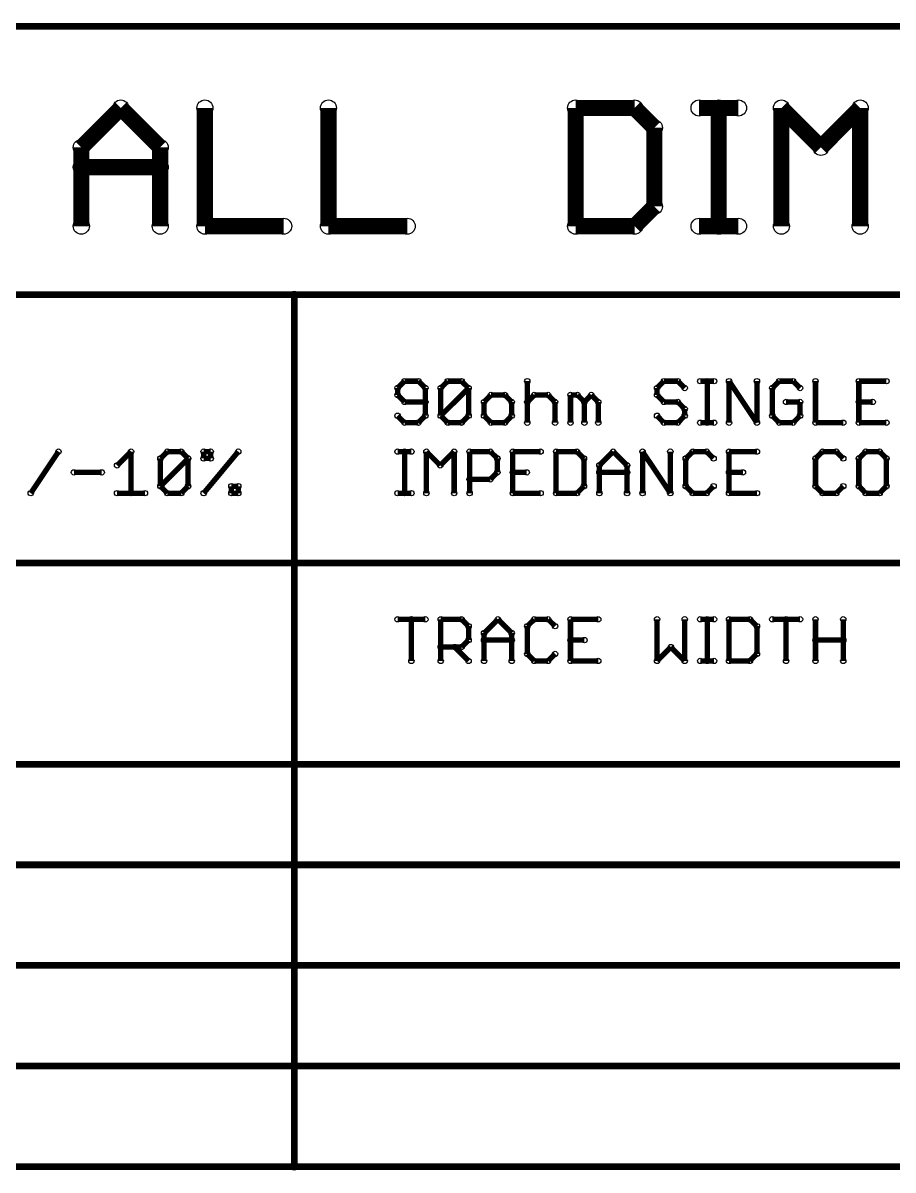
# Model space of a CAD drawing. Extents: x 0 to 126, y 0 to 22.
# Drawn here: x 76.91 to 93.38, y 0.58 to 22.3 of the extents above; entities that cross this region are included whole.
import ezdxf

# ---------------------------------------------------------------- set-up
doc = ezdxf.new("R2010")
doc.units = 0
doc.layers.get('0').update_dxf_attribs({"linetype": 'CONTINUOUS'})
doc.layers.add('SEEEDSTUDIOXIAONRF52840V1_1_GTO', color=10, linetype='CONTINUOUS')

# ---------------------------------------------------------------- blocks, each defined once
blk = doc.blocks.new('ROUND_17')
blk.add_circle((0, 0), 0.152)
blk = doc.blocks.new('ROUND_13')
blk.add_circle((0, 0), 0.0508)
blk = doc.blocks.new('ROUND_3')
blk.add_circle((0, 0), 0.0635)

msp = doc.modelspace()

# ---------------------------------------------------------------- linework, layer by layer
at = {"layer": 'SEEEDSTUDIOXIAONRF52840V1_1_GTO'}
for points, const_width in [([(125.857, 22.2377), (31.877, 22.2377)], 0.127), ([(78.01102, 19.94408), (78.75778, 20.69084)], 0.3048), ([(78.75778, 20.69084), (79.50454, 19.94408)], 0.3048), ([(80.35036, 20.69084), (80.35036, 18.4531)], 0.3048), ([(82.6897, 18.4531), (82.6897, 20.69084)], 0.3048), ([(87.36838, 20.69084), (88.48598, 20.69084)], 0.3048), ([(87.36838, 18.4531), (87.36838, 20.69084)], 0.3048), ([(88.48598, 20.69084), (88.85936, 20.31746)], 0.3048), ([(89.70518, 20.69084), (90.45194, 20.69084)], 0.3048), ([(90.07856, 20.69084), (90.07856, 18.4531)], 0.3048), ([(91.26474, 18.4531), (91.26474, 20.69084)], 0.3048), ([(91.26474, 20.69084), (92.0115, 19.94408)], 0.3048), ([(92.0115, 19.94408), (92.75572, 20.69084)], 0.3048), ([(92.75572, 20.69084), (92.75572, 18.4531)], 0.3048), ([(88.85936, 20.31746), (88.85936, 18.82648)], 0.3048), ([(78.01102, 18.4531), (78.01102, 19.94408)], 0.3048), ([(79.50454, 19.94408), (79.50454, 18.4531)], 0.3048), ([(78.01102, 19.5707), (79.50454, 19.5707)], 0.3048), ([(88.85936, 18.82648), (88.48598, 18.4531)], 0.3048), ([(80.35036, 18.4531), (81.84134, 18.4531)], 0.3048), ([(82.6897, 18.4531), (84.18068, 18.4531)], 0.3048), ([(88.48598, 18.4531), (87.36838, 18.4531)], 0.3048), ([(89.70518, 18.4531), (90.45194, 18.4531)], 0.3048), ([(82.042, 17.1577), (59.817, 17.1577)], 0.127), ([(82.042, 0.6477), (82.042, 17.1577)], 0.127), ([(82.042, 17.1577), (104.267, 17.1577)], 0.127), ([(84.12988, 15.5194), (83.9978, 15.38986)], 0.1016), ([(83.9978, 15.38986), (83.9978, 15.25778)], 0.1016), ([(84.3915, 15.5194), (84.12988, 15.5194)], 0.1016), ([(84.52358, 15.38986), (84.3915, 15.5194)], 0.1016), ([(84.52358, 14.86408), (84.52358, 15.38986)], 0.1016), ([(84.81568, 15.38986), (84.94776, 15.5194)], 0.1016), ([(84.81568, 14.86408), (85.34146, 15.38986)], 0.1016), ([(84.81568, 14.86408), (84.81568, 15.38986)], 0.1016), ([(84.94776, 15.5194), (85.20938, 15.5194)], 0.1016), ([(85.20938, 15.5194), (85.34146, 15.38986)], 0.1016), ([(85.34146, 15.38986), (85.34146, 14.86408)], 0.1016), ([(86.45398, 15.5194), (86.45398, 14.732)], 0.1016), ([(88.91016, 15.38986), (89.0397, 15.5194)], 0.1016), ([(88.91016, 15.25778), (88.91016, 15.38986)], 0.1016), ([(89.0397, 15.5194), (89.30386, 15.5194)], 0.1016), ([(89.30386, 15.5194), (89.4334, 15.38986)], 0.1016), ([(89.72804, 15.5194), (89.98966, 15.5194)], 0.1016), ([(89.86012, 15.5194), (89.86012, 14.732)], 0.1016), ([(90.27414, 14.732), (90.27414, 15.5194)], 0.1016), ([(90.27414, 15.5194), (90.79992, 14.732)], 0.1016), ([(90.79992, 14.732), (90.79992, 15.5194)], 0.1016), ([(91.09202, 15.38986), (91.2241, 15.5194)], 0.1016), ([(91.09202, 15.38986), (91.09202, 14.86408)], 0.1016), ([(91.2241, 15.5194), (91.48572, 15.5194)], 0.1016), ([(91.48572, 15.5194), (91.6178, 15.38986)], 0.1016), ([(91.9099, 15.5194), (91.9099, 14.732)], 0.1016), ([(92.73032, 14.732), (92.73032, 15.5194)], 0.1016), ([(92.73032, 15.5194), (93.25356, 15.5194)], 0.1016), ([(83.9978, 15.25778), (84.12988, 15.1257)], 0.1016), ([(85.76564, 15.25778), (85.6361, 15.1257)], 0.1016), ([(86.0298, 15.25778), (85.76564, 15.25778)], 0.1016), ([(86.15934, 15.1257), (86.0298, 15.25778)], 0.1016), ([(86.45398, 15.1257), (86.58606, 15.25778)], 0.1016), ([(86.58606, 15.25778), (86.84768, 15.25778)], 0.1016), ([(86.84768, 15.25778), (86.97976, 15.1257)], 0.1016), ([(87.27186, 14.732), (87.27186, 15.25778)], 0.1016), ([(87.27186, 15.25778), (87.40394, 15.25778)], 0.1016), ([(87.40394, 15.25778), (87.53602, 15.1257)], 0.1016), ([(87.53602, 15.1257), (87.66556, 15.25778)], 0.1016), ([(87.66556, 15.25778), (87.79764, 15.1257)], 0.1016), ([(89.0397, 15.1257), (88.91016, 15.25778)], 0.1016), ([(84.12988, 15.1257), (84.52358, 15.1257)], 0.1016), ([(85.6361, 15.1257), (85.6361, 14.86408)], 0.1016), ([(86.15934, 14.86408), (86.15934, 15.1257)], 0.1016), ([(86.97976, 15.1257), (86.97976, 14.732)], 0.1016), ([(87.53602, 14.732), (87.53602, 15.1257)], 0.1016), ([(87.79764, 15.1257), (87.79764, 14.732)], 0.1016), ([(89.30386, 15.1257), (89.0397, 15.1257)], 0.1016), ([(89.4334, 14.99362), (89.30386, 15.1257)], 0.1016), ([(89.4334, 14.86408), (89.4334, 14.99362)], 0.1016), ([(91.6178, 15.1257), (91.35364, 15.1257)], 0.1016), ([(91.6178, 14.86408), (91.6178, 15.1257)], 0.1016), ([(92.99194, 15.1257), (92.73032, 15.1257)], 0.1016), ([(83.9978, 14.86408), (84.12988, 14.732)], 0.1016), ([(84.12988, 14.732), (84.3915, 14.732)], 0.1016), ([(84.3915, 14.732), (84.52358, 14.86408)], 0.1016), ([(84.94776, 14.732), (84.81568, 14.86408)], 0.1016), ([(85.20938, 14.732), (84.94776, 14.732)], 0.1016), ([(85.34146, 14.86408), (85.20938, 14.732)], 0.1016), ([(85.6361, 14.86408), (85.76564, 14.732)], 0.1016), ([(85.76564, 14.732), (86.0298, 14.732)], 0.1016), ([(86.0298, 14.732), (86.15934, 14.86408)], 0.1016), ([(88.91016, 14.86408), (89.0397, 14.732)], 0.1016), ([(89.0397, 14.732), (89.30386, 14.732)], 0.1016), ([(89.30386, 14.732), (89.4334, 14.86408)], 0.1016), ([(89.98966, 14.732), (89.72804, 14.732)], 0.1016), ([(91.09202, 14.86408), (91.2241, 14.732)], 0.1016), ([(91.2241, 14.732), (91.48572, 14.732)], 0.1016), ([(91.48572, 14.732), (91.6178, 14.86408)], 0.1016), ([(91.9099, 14.732), (92.43568, 14.732)], 0.1016), ([(92.73032, 14.732), (93.25356, 14.732)], 0.1016), ([(77.57922, 14.1859), (77.05344, 13.3985)], 0.1016), ([(78.95336, 14.1859), (78.6892, 13.92428)], 0.1016), ([(78.95336, 13.3985), (78.95336, 14.1859)], 0.1016), ([(79.63916, 14.1859), (79.50962, 14.05636)], 0.1016), ([(79.90332, 14.1859), (79.63916, 14.1859)], 0.1016), ([(80.03286, 14.05636), (79.90332, 14.1859)], 0.1016), ([(80.3275, 13.3985), (80.98282, 14.1859)], 0.1016), ([(80.3275, 14.05636), (80.3275, 14.1859)], 0.1016), ([(80.3275, 14.1859), (80.45958, 14.1859)], 0.1016), ([(80.45958, 14.1859), (80.45958, 14.05636)], 0.1016), ([(84.25942, 14.1859), (83.9978, 14.1859)], 0.1016), ([(84.12988, 14.1859), (84.12988, 13.3985)], 0.1016), ([(84.5439, 13.3985), (84.5439, 14.1859)], 0.1016), ([(84.5439, 14.1859), (84.80552, 13.92428)], 0.1016), ([(84.80552, 13.92428), (85.06968, 14.1859)], 0.1016), ([(85.06968, 14.1859), (85.06968, 13.3985)], 0.1016), ([(85.36178, 13.3985), (85.36178, 14.1859)], 0.1016), ([(85.36178, 14.1859), (85.75548, 14.1859)], 0.1016), ([(85.75548, 14.1859), (85.88756, 14.05636)], 0.1016), ([(86.17966, 13.3985), (86.17966, 14.1859)], 0.1016), ([(86.17966, 14.1859), (86.70544, 14.1859)], 0.1016), ([(87.39378, 14.1859), (87.00008, 14.1859)], 0.1016), ([(87.00008, 14.1859), (87.00008, 13.3985)], 0.1016), ([(87.52586, 14.05636), (87.39378, 14.1859)], 0.1016), ([(87.81796, 13.92428), (88.07958, 14.1859)], 0.1016), ([(88.07958, 14.1859), (88.34374, 13.92428)], 0.1016), ([(88.63584, 14.1859), (89.16162, 13.3985)], 0.1016), ([(88.63584, 13.3985), (88.63584, 14.1859)], 0.1016), ([(89.16162, 13.3985), (89.16162, 14.1859)], 0.1016), ([(89.5858, 14.1859), (89.45372, 14.05636)], 0.1016), ([(89.84996, 14.1859), (89.5858, 14.1859)], 0.1016), ([(89.9795, 14.05636), (89.84996, 14.1859)], 0.1016), ([(90.27414, 13.3985), (90.27414, 14.1859)], 0.1016), ([(90.27414, 14.1859), (90.79992, 14.1859)], 0.1016), ([(92.04198, 14.1859), (91.9099, 14.05636)], 0.1016), ([(92.3036, 14.1859), (92.04198, 14.1859)], 0.1016), ([(92.43568, 14.05636), (92.3036, 14.1859)], 0.1016), ([(92.85986, 14.1859), (92.73032, 14.05636)], 0.1016), ([(93.12402, 14.1859), (92.85986, 14.1859)], 0.1016), ([(93.25356, 14.05636), (93.12402, 14.1859)], 0.1016), ([(80.03286, 14.05636), (79.50962, 13.53058)], 0.1016), ([(79.50962, 14.05636), (79.50962, 13.53058)], 0.1016), ([(80.03286, 13.53058), (80.03286, 14.05636)], 0.1016), ([(80.45958, 14.05636), (80.3275, 14.05636)], 0.1016), ([(85.88756, 14.05636), (85.88756, 13.7922)], 0.1016), ([(87.52586, 13.53058), (87.52586, 14.05636)], 0.1016), ([(87.81796, 13.3985), (87.81796, 13.92428)], 0.1016), ([(88.34374, 13.92428), (88.34374, 13.3985)], 0.1016), ([(89.45372, 14.05636), (89.45372, 13.53058)], 0.1016), ([(91.9099, 14.05636), (91.9099, 13.53058)], 0.1016), ([(92.73032, 14.05636), (92.73032, 13.53058)], 0.1016), ([(93.25356, 13.53058), (93.25356, 14.05636)], 0.1016), ([(78.3971, 13.7922), (77.87132, 13.7922)], 0.1016), ([(85.75548, 13.66012), (85.36178, 13.66012)], 0.1016), ([(85.88756, 13.7922), (85.75548, 13.66012)], 0.1016), ([(86.44382, 13.7922), (86.17966, 13.7922)], 0.1016), ([(88.34374, 13.7922), (87.81796, 13.7922)], 0.1016), ([(90.53576, 13.7922), (90.27414, 13.7922)], 0.1016), ([(79.50962, 13.53058), (79.63916, 13.3985)], 0.1016), ([(79.90332, 13.3985), (80.03286, 13.53058)], 0.1016), ([(80.85328, 13.3985), (80.85328, 13.53058)], 0.1016), ([(80.85328, 13.53058), (80.98282, 13.53058)], 0.1016), ([(80.98282, 13.53058), (80.98282, 13.3985)], 0.1016), ([(87.39378, 13.3985), (87.52586, 13.53058)], 0.1016), ([(89.45372, 13.53058), (89.5858, 13.3985)], 0.1016), ([(89.84996, 13.3985), (89.9795, 13.53058)], 0.1016), ([(91.9099, 13.53058), (92.04198, 13.3985)], 0.1016), ([(92.3036, 13.3985), (92.43568, 13.53058)], 0.1016), ([(92.73032, 13.53058), (92.85986, 13.3985)], 0.1016), ([(93.12402, 13.3985), (93.25356, 13.53058)], 0.1016), ([(79.21498, 13.3985), (78.6892, 13.3985)], 0.1016), ([(79.63916, 13.3985), (79.90332, 13.3985)], 0.1016), ([(80.98282, 13.3985), (80.85328, 13.3985)], 0.1016), ([(84.25942, 13.3985), (83.9978, 13.3985)], 0.1016), ([(86.70544, 13.3985), (86.17966, 13.3985)], 0.1016), ([(87.00008, 13.3985), (87.39378, 13.3985)], 0.1016), ([(89.5858, 13.3985), (89.84996, 13.3985)], 0.1016), ([(90.79992, 13.3985), (90.27414, 13.3985)], 0.1016), ([(92.04198, 13.3985), (92.3036, 13.3985)], 0.1016), ([(92.85986, 13.3985), (93.12402, 13.3985)], 0.1016), ([(125.857, 12.0777), (46.482, 12.0777)], 0.127), ([(84.52358, 11.0109), (83.9978, 11.0109)], 0.1016), ([(84.25942, 11.0109), (84.25942, 10.2235)], 0.1016), ([(84.81568, 10.2235), (84.81568, 11.0109)], 0.1016), ([(84.81568, 11.0109), (85.20938, 11.0109)], 0.1016), ([(85.20938, 11.0109), (85.34146, 10.88136)], 0.1016), ([(85.34146, 10.88136), (85.34146, 10.6172)], 0.1016), ([(85.6361, 10.74928), (85.89772, 11.0109)], 0.1016), ([(85.89772, 11.0109), (86.15934, 10.74928)], 0.1016), ([(86.45398, 10.88136), (86.58606, 11.0109)], 0.1016), ([(86.45398, 10.35558), (86.45398, 10.88136)], 0.1016), ([(86.58606, 11.0109), (86.84768, 11.0109)], 0.1016), ([(86.84768, 11.0109), (86.97976, 10.88136)], 0.1016), ([(87.79764, 11.0109), (87.27186, 11.0109)], 0.1016), ([(87.27186, 11.0109), (87.27186, 10.2235)], 0.1016), ([(88.91016, 10.2235), (88.91016, 11.0109)], 0.1016), ([(89.4334, 11.0109), (89.4334, 10.2235)], 0.1016), ([(89.98966, 11.0109), (89.72804, 11.0109)], 0.1016), ([(89.86012, 10.2235), (89.86012, 11.0109)], 0.1016), ([(90.66784, 11.0109), (90.27414, 11.0109)], 0.1016), ([(90.27414, 11.0109), (90.27414, 10.2235)], 0.1016), ([(90.79992, 10.88136), (90.66784, 11.0109)], 0.1016), ([(90.79992, 10.35558), (90.79992, 10.88136)], 0.1016), ([(91.6178, 11.0109), (91.09202, 11.0109)], 0.1016), ([(91.35364, 11.0109), (91.35364, 10.2235)], 0.1016), ([(91.9099, 10.2235), (91.9099, 11.0109)], 0.1016), ([(92.43568, 10.2235), (92.43568, 11.0109)], 0.1016), ([(85.34146, 10.6172), (85.20938, 10.48512)], 0.1016), ([(85.6361, 10.2235), (85.6361, 10.74928)], 0.1016), ([(86.15934, 10.6172), (85.6361, 10.6172)], 0.1016), ([(86.15934, 10.74928), (86.15934, 10.2235)], 0.1016), ([(87.27186, 10.6172), (87.53602, 10.6172)], 0.1016), ([(92.43568, 10.6172), (91.9099, 10.6172)], 0.1016), ([(85.20938, 10.48512), (84.81568, 10.48512)], 0.1016), ([(85.07984, 10.48512), (85.34146, 10.2235)], 0.1016), ([(89.17178, 10.48512), (88.91016, 10.2235)], 0.1016), ([(89.4334, 10.2235), (89.17178, 10.48512)], 0.1016), ([(86.58606, 10.2235), (86.45398, 10.35558)], 0.1016), ([(86.84768, 10.2235), (86.58606, 10.2235)], 0.1016), ([(86.97976, 10.35558), (86.84768, 10.2235)], 0.1016), ([(87.27186, 10.2235), (87.79764, 10.2235)], 0.1016), ([(89.98966, 10.2235), (89.72804, 10.2235)], 0.1016), ([(90.27414, 10.2235), (90.66784, 10.2235)], 0.1016), ([(90.66784, 10.2235), (90.79992, 10.35558)], 0.1016), ([(125.857, 8.2677), (31.877, 8.2677)], 0.127), ([(31.877, 6.3627), (125.857, 6.3627)], 0.127), ([(125.857, 4.4577), (31.877, 4.4577)], 0.127), ([(31.877, 2.5527), (125.857, 2.5527)], 0.127), ([(59.817, 0.6477), (82.042, 0.6477)], 0.127), ([(82.042, 0.6477), (104.267, 0.6477)], 0.127)]:
    msp.add_lwpolyline(points, dxfattribs=dict(at, const_width=const_width))

# ---------------------------------------------------------------- block references
for name, p in [('ROUND_17', (78.75778, 20.69084)), ('ROUND_17', (80.35036, 20.69084)), ('ROUND_17', (82.6897, 20.69084)), ('ROUND_17', (87.36838, 20.69084)), ('ROUND_17', (87.36838, 20.69084)), ('ROUND_17', (88.48598, 20.69084)), ('ROUND_17', (89.70518, 20.69084)), ('ROUND_17', (90.07856, 20.69084)), ('ROUND_17', (90.45194, 20.69084)), ('ROUND_17', (91.26474, 20.69084)), ('ROUND_17', (92.75572, 20.69084)), ('ROUND_17', (88.85936, 20.31746)), ('ROUND_17', (78.01102, 19.94408)), ('ROUND_17', (79.50454, 19.94408)), ('ROUND_17', (79.50454, 19.94408)), ('ROUND_17', (92.0115, 19.94408)), ('ROUND_17', (78.01102, 19.5707)), ('ROUND_17', (79.50454, 19.5707)), ('ROUND_17', (88.85936, 18.82648)), ('ROUND_17', (78.01102, 18.4531)), ('ROUND_17', (79.50454, 18.4531)), ('ROUND_17', (80.35036, 18.4531)), ('ROUND_17', (80.35036, 18.4531)), ('ROUND_17', (81.84134, 18.4531)), ('ROUND_17', (82.6897, 18.4531)), ('ROUND_17', (82.6897, 18.4531)), ('ROUND_17', (84.18068, 18.4531)), ('ROUND_17', (87.36838, 18.4531)), ('ROUND_17', (88.48598, 18.4531)), ('ROUND_17', (89.70518, 18.4531)), ('ROUND_17', (90.07856, 18.4531)), ('ROUND_17', (90.45194, 18.4531)), ('ROUND_17', (91.26474, 18.4531)), ('ROUND_17', (92.75572, 18.4531)), ('ROUND_3', (82.042, 17.1577)), ('ROUND_3', (82.042, 17.1577)), ('ROUND_13', (83.9978, 15.38986)), ('ROUND_13', (84.12988, 15.5194)), ('ROUND_13', (84.3915, 15.5194)), ('ROUND_13', (84.52358, 15.38986)), ('ROUND_13', (84.81568, 15.38986)), ('ROUND_13', (84.94776, 15.5194)), ('ROUND_13', (85.20938, 15.5194)), ('ROUND_13', (85.34146, 15.38986)), ('ROUND_13', (85.34146, 15.38986)), ('ROUND_13', (86.45398, 15.5194)), ('ROUND_13', (88.91016, 15.38986)), ('ROUND_13', (89.0397, 15.5194)), ('ROUND_13', (89.30386, 15.5194)), ('ROUND_13', (89.4334, 15.38986)), ('ROUND_13', (89.72804, 15.5194)), ('ROUND_13', (89.86012, 15.5194)), ('ROUND_13', (89.98966, 15.5194)), ('ROUND_13', (90.27414, 15.5194)), ('ROUND_13', (90.79992, 15.5194)), ('ROUND_13', (91.09202, 15.38986)), ('ROUND_13', (91.09202, 15.38986)), ('ROUND_13', (91.2241, 15.5194)), ('ROUND_13', (91.48572, 15.5194)), ('ROUND_13', (91.6178, 15.38986)), ('ROUND_13', (91.9099, 15.5194)), ('ROUND_13', (92.73032, 15.5194)), ('ROUND_13', (93.25356, 15.5194)), ('ROUND_13', (83.9978, 15.25778)), ('ROUND_13', (85.76564, 15.25778)), ('ROUND_13', (86.0298, 15.25778)), ('ROUND_13', (86.58606, 15.25778)), ('ROUND_13', (86.84768, 15.25778)), ('ROUND_13', (87.27186, 15.25778)), ('ROUND_13', (87.40394, 15.25778)), ('ROUND_13', (87.66556, 15.25778)), ('ROUND_13', (88.91016, 15.25778)), ('ROUND_13', (84.12988, 15.1257)), ('ROUND_13', (84.52358, 15.1257)), ('ROUND_13', (85.6361, 15.1257)), ('ROUND_13', (85.6361, 15.1257)), ('ROUND_13', (86.15934, 15.1257)), ('ROUND_13', (86.45398, 15.1257)), ('ROUND_13', (86.97976, 15.1257)), ('ROUND_13', (87.53602, 15.1257)), ('ROUND_13', (87.53602, 15.1257)), ('ROUND_13', (87.79764, 15.1257)), ('ROUND_13', (89.0397, 15.1257)), ('ROUND_13', (89.30386, 15.1257)), ('ROUND_13', (89.4334, 14.99362)), ('ROUND_13', (91.35364, 15.1257)), ('ROUND_13', (91.6178, 15.1257)), ('ROUND_13', (92.73032, 15.1257)), ('ROUND_13', (92.99194, 15.1257)), ('ROUND_13', (83.9978, 14.86408)), ('ROUND_13', (84.12988, 14.732)), ('ROUND_13', (84.3915, 14.732)), ('ROUND_13', (84.52358, 14.86408)), ('ROUND_13', (84.81568, 14.86408)), ('ROUND_13', (84.81568, 14.86408)), ('ROUND_13', (84.94776, 14.732)), ('ROUND_13', (85.20938, 14.732)), ('ROUND_13', (85.34146, 14.86408)), ('ROUND_13', (85.6361, 14.86408)), ('ROUND_13', (85.76564, 14.732)), ('ROUND_13', (86.0298, 14.732)), ('ROUND_13', (86.15934, 14.86408)), ('ROUND_13', (86.45398, 14.732)), ('ROUND_13', (86.97976, 14.732)), ('ROUND_13', (87.27186, 14.732)), ('ROUND_13', (87.53602, 14.732)), ('ROUND_13', (87.79764, 14.732)), ('ROUND_13', (88.91016, 14.86408)), ('ROUND_13', (89.0397, 14.732)), ('ROUND_13', (89.30386, 14.732)), ('ROUND_13', (89.4334, 14.86408)), ('ROUND_13', (89.72804, 14.732)), ('ROUND_13', (89.86012, 14.732)), ('ROUND_13', (89.98966, 14.732)), ('ROUND_13', (90.27414, 14.732)), ('ROUND_13', (90.79992, 14.732)), ('ROUND_13', (91.09202, 14.86408)), ('ROUND_13', (91.2241, 14.732)), ('ROUND_13', (91.48572, 14.732)), ('ROUND_13', (91.6178, 14.86408)), ('ROUND_13', (91.9099, 14.732)), ('ROUND_13', (92.43568, 14.732)), ('ROUND_13', (92.73032, 14.732)), ('ROUND_13', (92.73032, 14.732)), ('ROUND_13', (93.25356, 14.732)), ('ROUND_13', (77.57922, 14.1859)), ('ROUND_13', (78.95336, 14.1859)), ('ROUND_13', (79.63916, 14.1859)), ('ROUND_13', (79.90332, 14.1859)), ('ROUND_13', (80.3275, 14.1859)), ('ROUND_13', (80.45958, 14.1859)), ('ROUND_13', (80.45958, 14.1859)), ('ROUND_13', (80.98282, 14.1859)), ('ROUND_13', (83.9978, 14.1859)), ('ROUND_13', (84.12988, 14.1859)), ('ROUND_13', (84.25942, 14.1859)), ('ROUND_13', (84.5439, 14.1859)), ('ROUND_13', (85.06968, 14.1859)), ('ROUND_13', (85.06968, 14.1859)), ('ROUND_13', (85.36178, 14.1859)), ('ROUND_13', (85.75548, 14.1859)), ('ROUND_13', (86.17966, 14.1859)), ('ROUND_13', (86.70544, 14.1859)), ('ROUND_13', (87.00008, 14.1859)), ('ROUND_13', (87.39378, 14.1859)), ('ROUND_13', (88.07958, 14.1859)), ('ROUND_13', (88.63584, 14.1859)), ('ROUND_13', (88.63584, 14.1859)), ('ROUND_13', (89.16162, 14.1859)), ('ROUND_13', (89.5858, 14.1859)), ('ROUND_13', (89.84996, 14.1859)), ('ROUND_13', (90.27414, 14.1859)), ('ROUND_13', (90.79992, 14.1859)), ('ROUND_13', (92.04198, 14.1859)), ('ROUND_13', (92.3036, 14.1859)), ('ROUND_13', (92.85986, 14.1859)), ('ROUND_13', (93.12402, 14.1859)), ('ROUND_13', (78.6892, 13.92428)), ('ROUND_13', (79.50962, 14.05636)), ('ROUND_13', (80.03286, 14.05636)), ('ROUND_13', (80.03286, 14.05636)), ('ROUND_13', (80.3275, 14.05636)), ('ROUND_13', (80.45958, 14.05636)), ('ROUND_13', (84.80552, 13.92428)), ('ROUND_13', (85.88756, 14.05636)), ('ROUND_13', (87.52586, 14.05636)), ('ROUND_13', (87.81796, 13.92428)), ('ROUND_13', (88.34374, 13.92428)), ('ROUND_13', (88.34374, 13.92428)), ('ROUND_13', (89.45372, 14.05636)), ('ROUND_13', (89.9795, 14.05636)), ('ROUND_13', (91.9099, 14.05636)), ('ROUND_13', (92.43568, 14.05636)), ('ROUND_13', (92.73032, 14.05636)), ('ROUND_13', (93.25356, 14.05636)), ('ROUND_13', (93.25356, 14.05636)), ('ROUND_13', (77.87132, 13.7922)), ('ROUND_13', (78.3971, 13.7922)), ('ROUND_13', (85.36178, 13.66012)), ('ROUND_13', (85.75548, 13.66012)), ('ROUND_13', (85.88756, 13.7922)), ('ROUND_13', (85.88756, 13.7922)), ('ROUND_13', (86.17966, 13.7922)), ('ROUND_13', (86.44382, 13.7922)), ('ROUND_13', (87.81796, 13.7922)), ('ROUND_13', (88.34374, 13.7922)), ('ROUND_13', (90.27414, 13.7922)), ('ROUND_13', (90.53576, 13.7922)), ('ROUND_13', (79.50962, 13.53058)), ('ROUND_13', (79.50962, 13.53058)), ('ROUND_13', (80.03286, 13.53058)), ('ROUND_13', (80.85328, 13.53058)), ('ROUND_13', (80.98282, 13.53058)), ('ROUND_13', (87.52586, 13.53058)), ('ROUND_13', (87.52586, 13.53058)), ('ROUND_13', (89.45372, 13.53058)), ('ROUND_13', (89.9795, 13.53058)), ('ROUND_13', (91.9099, 13.53058)), ('ROUND_13', (92.43568, 13.53058)), ('ROUND_13', (92.73032, 13.53058)), ('ROUND_13', (93.25356, 13.53058)), ('ROUND_13', (77.05344, 13.3985)), ('ROUND_13', (78.6892, 13.3985)), ('ROUND_13', (78.95336, 13.3985)), ('ROUND_13', (79.21498, 13.3985)), ('ROUND_13', (79.63916, 13.3985)), ('ROUND_13', (79.90332, 13.3985)), ('ROUND_13', (80.3275, 13.3985)), ('ROUND_13', (80.85328, 13.3985)), ('ROUND_13', (80.98282, 13.3985)), ('ROUND_13', (80.98282, 13.3985)), ('ROUND_13', (83.9978, 13.3985)), ('ROUND_13', (84.12988, 13.3985)), ('ROUND_13', (84.25942, 13.3985)), ('ROUND_13', (84.5439, 13.3985)), ('ROUND_13', (85.06968, 13.3985)), ('ROUND_13', (85.36178, 13.3985)), ('ROUND_13', (86.17966, 13.3985)), ('ROUND_13', (86.70544, 13.3985)), ('ROUND_13', (87.00008, 13.3985)), ('ROUND_13', (87.39378, 13.3985)), ('ROUND_13', (87.81796, 13.3985)), ('ROUND_13', (88.34374, 13.3985)), ('ROUND_13', (88.63584, 13.3985)), ('ROUND_13', (89.16162, 13.3985)), ('ROUND_13', (89.16162, 13.3985)), ('ROUND_13', (89.5858, 13.3985)), ('ROUND_13', (89.84996, 13.3985)), ('ROUND_13', (90.27414, 13.3985)), ('ROUND_13', (90.79992, 13.3985)), ('ROUND_13', (92.04198, 13.3985)), ('ROUND_13', (92.3036, 13.3985)), ('ROUND_13', (92.85986, 13.3985)), ('ROUND_13', (93.12402, 13.3985)), ('ROUND_13', (83.9978, 11.0109)), ('ROUND_13', (84.25942, 11.0109)), ('ROUND_13', (84.52358, 11.0109)), ('ROUND_13', (84.81568, 11.0109)), ('ROUND_13', (85.20938, 11.0109)), ('ROUND_13', (85.34146, 10.88136)), ('ROUND_13', (85.34146, 10.88136)), ('ROUND_13', (85.89772, 11.0109)), ('ROUND_13', (86.45398, 10.88136)), ('ROUND_13', (86.58606, 11.0109)), ('ROUND_13', (86.84768, 11.0109)), ('ROUND_13', (86.97976, 10.88136)), ('ROUND_13', (87.27186, 11.0109)), ('ROUND_13', (87.79764, 11.0109)), ('ROUND_13', (88.91016, 11.0109)), ('ROUND_13', (89.4334, 11.0109)), ('ROUND_13', (89.72804, 11.0109)), ('ROUND_13', (89.86012, 11.0109)), ('ROUND_13', (89.98966, 11.0109)), ('ROUND_13', (90.27414, 11.0109)), ('ROUND_13', (90.66784, 11.0109)), ('ROUND_13', (90.79992, 10.88136)), ('ROUND_13', (91.09202, 11.0109)), ('ROUND_13', (91.35364, 11.0109)), ('ROUND_13', (91.6178, 11.0109)), ('ROUND_13', (91.9099, 11.0109)), ('ROUND_13', (92.43568, 11.0109)), ('ROUND_13', (85.34146, 10.6172)), ('ROUND_13', (85.6361, 10.74928)), ('ROUND_13', (85.6361, 10.74928)), ('ROUND_13', (85.6361, 10.6172)), ('ROUND_13', (86.15934, 10.74928)), ('ROUND_13', (86.15934, 10.6172)), ('ROUND_13', (87.27186, 10.6172)), ('ROUND_13', (87.53602, 10.6172)), ('ROUND_13', (91.9099, 10.6172)), ('ROUND_13', (92.43568, 10.6172)), ('ROUND_13', (84.81568, 10.48512)), ('ROUND_13', (85.07984, 10.48512)), ('ROUND_13', (85.20938, 10.48512)), ('ROUND_13', (89.17178, 10.48512)), ('ROUND_13', (84.25942, 10.2235)), ('ROUND_13', (84.81568, 10.2235)), ('ROUND_13', (85.34146, 10.2235)), ('ROUND_13', (85.6361, 10.2235)), ('ROUND_13', (86.15934, 10.2235)), ('ROUND_13', (86.45398, 10.35558)), ('ROUND_13', (86.58606, 10.2235)), ('ROUND_13', (86.84768, 10.2235)), ('ROUND_13', (86.97976, 10.35558)), ('ROUND_13', (87.27186, 10.2235)), ('ROUND_13', (87.79764, 10.2235)), ('ROUND_13', (88.91016, 10.2235)), ('ROUND_13', (89.4334, 10.2235)), ('ROUND_13', (89.72804, 10.2235)), ('ROUND_13', (89.86012, 10.2235)), ('ROUND_13', (89.98966, 10.2235)), ('ROUND_13', (90.27414, 10.2235)), ('ROUND_13', (90.66784, 10.2235)), ('ROUND_13', (90.79992, 10.35558)), ('ROUND_13', (90.79992, 10.35558)), ('ROUND_13', (91.35364, 10.2235)), ('ROUND_13', (91.9099, 10.2235)), ('ROUND_13', (92.43568, 10.2235)), ('ROUND_3', (82.042, 0.6477)), ('ROUND_3', (82.042, 0.6477))]:
    msp.add_blockref(name, p, dxfattribs=at)

doc.saveas('drawing.dxf')
